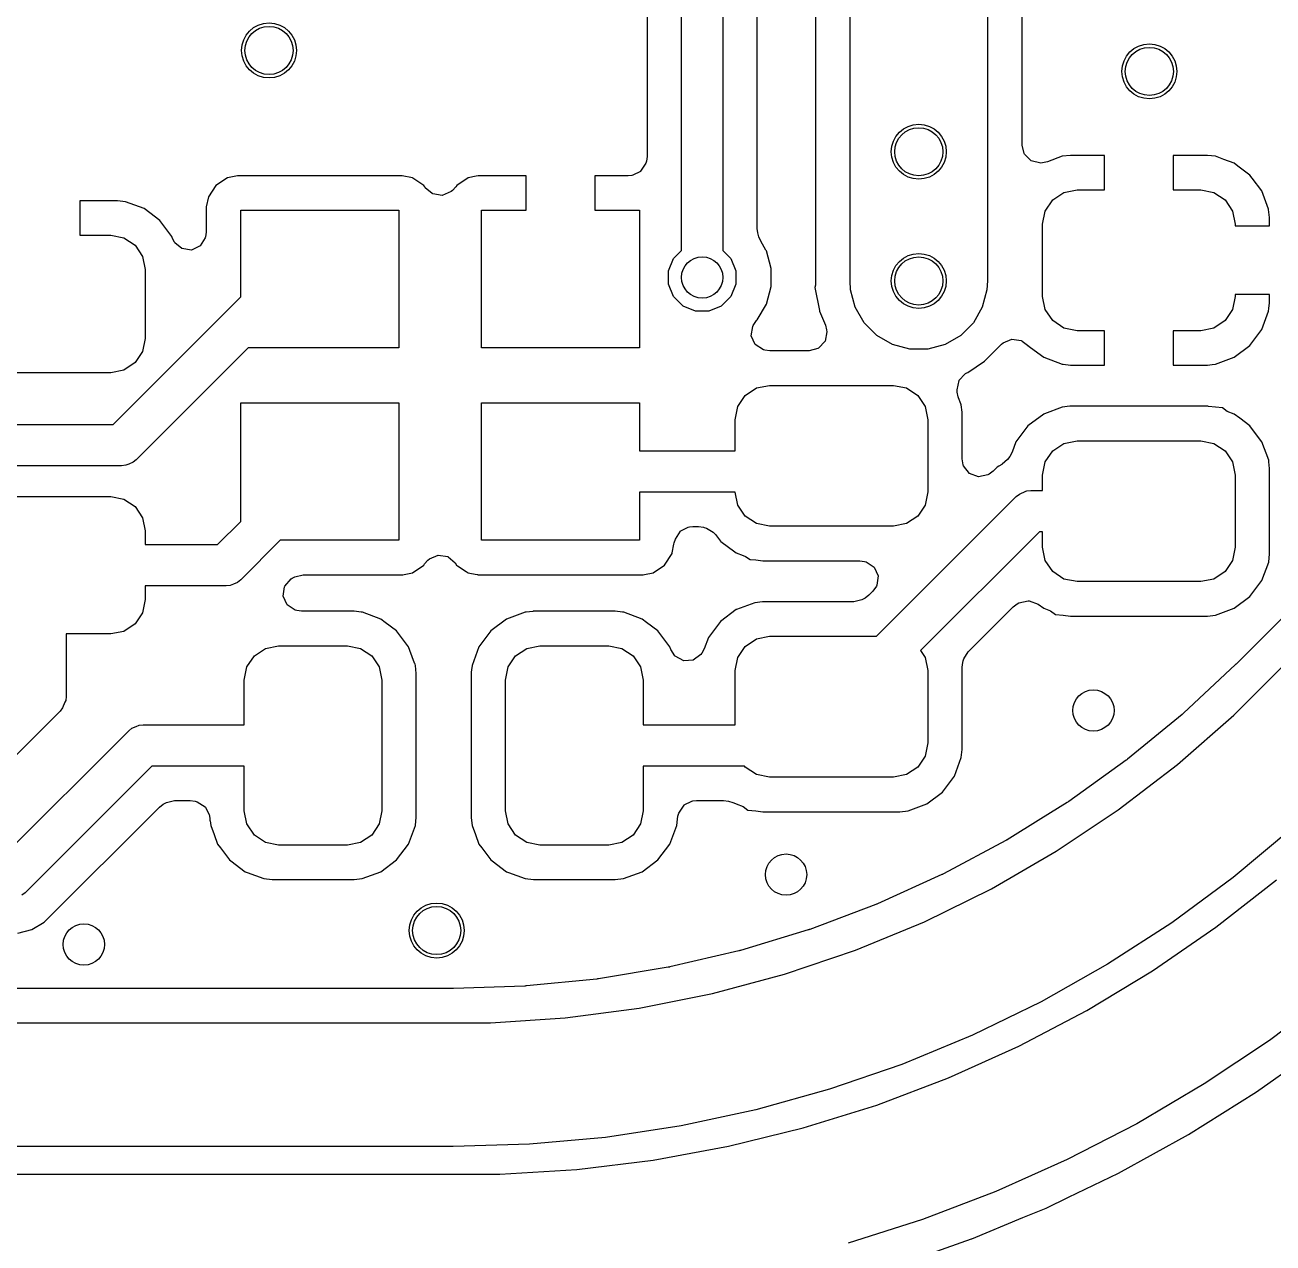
# Model space of a CAD drawing. Header units: inches. Extents: x 0.01 to 5.35, y 0.01 to 3.37.
# Drawn here: x 4.0737 to 4.4309, y 1.9754 to 2.3242 of the extents above; entities that cross this region are included whole.
import ezdxf

# ---------------------------------------------------------------- set-up
doc = ezdxf.new("R2010")
doc.units = ezdxf.units.IN
doc.header["$MEASUREMENT"] = 0
doc.layers.add('BLACK', color=250, linetype='CONTINUOUS')

msp = doc.modelspace()

# ---------------------------------------------------------------- linework, layer by layer
at = {"layer": 'BLACK', "linetype": 'CONTINUOUS'}
for p, q in [((4.34923, 2.45034), (4.34923, 2.25086)), ((4.30986, 2.25086), (4.30986, 2.44218)), ((4.3, 2.43566), (4.3, 2.24969)), ((4.26164, 2.2596), (4.26164, 2.36662)), ((4.27345, 2.36829), (4.27345, 2.2596)), ((4.28331, 2.26591), (4.28331, 2.36272)), ((4.25178, 2.35943), (4.25178, 2.28653)), ((4.35909, 2.2897), (4.35909, 2.34645)), ((4.25178, 2.28653), (4.25158, 2.28515)), ((4.35969, 2.28736), (4.35909, 2.2897)), ((4.3598, 2.28716), (4.35969, 2.28736)), ((4.36175, 2.28521), (4.3598, 2.28716)), ((4.3598, 2.28716), (4.3598, 2.28716)), ((4.3706, 2.28655), (4.36634, 2.28496)), ((4.37294, 2.2868), (4.3706, 2.28655)), ((4.3706, 2.28655), (4.3706, 2.28655)), ((4.3706, 2.28655), (4.3706, 2.28655)), ((4.3827, 2.2868), (4.37294, 2.2868)), ((4.3827, 2.27696), (4.3827, 2.2868)), ((4.41214, 2.2868), (4.40239, 2.2868)), ((4.40239, 2.2868), (4.40239, 2.27696)), ((4.41449, 2.28655), (4.41214, 2.2868)), ((4.41214, 2.2868), (4.41214, 2.2868)), ((4.41683, 2.28568), (4.41449, 2.28655)), ((4.41449, 2.28655), (4.41449, 2.28655)), ((4.2514, 2.28456), (4.24992, 2.28225)), ((4.25158, 2.28515), (4.2514, 2.28456)), ((4.36443, 2.28463), (4.36175, 2.28521)), ((4.36498, 2.28467), (4.36443, 2.28463)), ((4.36634, 2.28496), (4.36498, 2.28467)), ((4.41979, 2.28457), (4.41683, 2.28568)), ((4.42089, 2.28375), (4.41979, 2.28457)), ((4.41979, 2.28457), (4.41979, 2.28457)), ((4.42432, 2.28118), (4.42089, 2.28375)), ((4.13161, 2.28039), (4.12835, 2.27821)), ((4.13448, 2.28096), (4.13161, 2.28039)), ((4.13161, 2.28039), (4.13161, 2.28039)), ((4.13161, 2.28039), (4.13161, 2.28039)), ((4.13449, 2.28096), (4.13448, 2.28096)), ((4.1817, 2.28096), (4.13449, 2.28096)), ((4.13449, 2.28096), (4.13449, 2.28096)), ((4.18458, 2.28039), (4.1817, 2.28096)), ((4.1817, 2.28096), (4.1817, 2.28096)), ((4.1817, 2.28096), (4.1817, 2.28096)), ((4.18474, 2.28029), (4.18458, 2.28039)), ((4.18458, 2.28039), (4.18458, 2.28039)), ((4.18458, 2.28039), (4.18458, 2.28039)), ((4.18458, 2.28039), (4.18458, 2.28039)), ((4.18458, 2.28039), (4.18458, 2.28039)), ((4.18784, 2.27821), (4.18474, 2.28029)), ((4.20051, 2.28037), (4.19726, 2.2782)), ((4.20281, 2.28083), (4.20051, 2.28037)), ((4.20051, 2.28037), (4.20051, 2.28037)), ((4.20338, 2.28094), (4.20281, 2.28083)), ((4.21715, 2.28094), (4.20338, 2.28094)), ((4.21715, 2.2711), (4.21715, 2.28094)), ((4.24637, 2.28094), (4.23683, 2.28094)), ((4.23683, 2.28094), (4.23683, 2.2711)), ((4.24741, 2.28106), (4.24637, 2.28094)), ((4.2477, 2.28112), (4.24741, 2.28106)), ((4.24986, 2.2822), (4.2477, 2.28112)), ((4.24992, 2.28225), (4.24986, 2.2822)), ((4.42497, 2.28032), (4.42432, 2.28118)), ((4.42432, 2.28118), (4.42432, 2.28118)), ((4.42771, 2.27665), (4.42497, 2.28032)), ((4.12835, 2.27821), (4.12617, 2.27495)), ((4.18811, 2.27782), (4.18784, 2.27821)), ((4.18828, 2.27756), (4.18811, 2.27782)), ((4.19023, 2.27587), (4.18828, 2.27756)), ((4.19042, 2.27578), (4.19023, 2.27587)), ((4.19566, 2.27643), (4.19313, 2.27534)), ((4.19608, 2.27678), (4.19566, 2.27643)), ((4.197, 2.27782), (4.19608, 2.27678)), ((4.19726, 2.2782), (4.197, 2.27782)), ((4.36787, 2.27408), (4.37106, 2.27621)), ((4.37106, 2.27621), (4.37483, 2.27696)), ((4.37483, 2.27696), (4.3827, 2.27696)), ((4.40239, 2.27696), (4.41026, 2.27696)), ((4.41026, 2.27696), (4.41403, 2.27621)), ((4.41403, 2.27621), (4.41722, 2.27408)), ((4.42966, 2.27144), (4.42771, 2.27665)), ((4.42771, 2.27665), (4.42771, 2.27665)), ((4.10013, 2.27379), (4.08939, 2.27379)), ((4.08939, 2.27379), (4.08939, 2.26394)), ((4.10247, 2.27354), (4.10013, 2.27379)), ((4.10013, 2.27379), (4.10013, 2.27379)), ((4.10778, 2.27156), (4.10247, 2.27354)), ((4.10247, 2.27354), (4.10247, 2.27354)), ((4.12617, 2.27495), (4.12559, 2.27207)), ((4.12617, 2.27495), (4.12617, 2.27495)), ((4.12617, 2.27495), (4.12617, 2.27495)), ((4.19313, 2.27534), (4.19042, 2.27578)), ((4.19042, 2.27578), (4.19042, 2.27578)), ((4.36573, 2.27088), (4.36787, 2.27408)), ((4.41722, 2.27408), (4.41935, 2.27088)), ((4.10941, 2.27033), (4.10778, 2.27156)), ((4.10778, 2.27156), (4.10778, 2.27156)), ((4.10778, 2.27156), (4.10778, 2.27156)), ((4.11231, 2.26817), (4.10941, 2.27033)), ((4.12559, 2.27207), (4.12559, 2.26486)), ((4.13546, 2.2463), (4.13546, 2.2711)), ((4.13546, 2.2711), (4.18073, 2.2711)), ((4.18073, 2.2711), (4.18073, 2.23173)), ((4.20435, 2.23173), (4.20435, 2.2711)), ((4.20435, 2.2711), (4.21715, 2.2711)), ((4.23683, 2.2711), (4.24963, 2.2711)), ((4.24963, 2.2711), (4.24963, 2.23173)), ((4.36498, 2.26712), (4.36573, 2.27088)), ((4.41935, 2.27088), (4.4201, 2.26712)), ((4.42969, 2.27135), (4.42966, 2.27144)), ((4.42994, 2.269), (4.42969, 2.27135)), ((4.42969, 2.27135), (4.42969, 2.27135)), ((4.42994, 2.26663), (4.42994, 2.269)), ((4.42994, 2.269), (4.42994, 2.269)), ((4.42994, 2.269), (4.42994, 2.269)), ((4.11231, 2.26816), (4.11231, 2.26817)), ((4.11287, 2.26741), (4.11231, 2.26816)), ((4.1157, 2.26363), (4.11287, 2.26741)), ((4.28348, 2.26464), (4.28331, 2.26591)), ((4.36498, 2.24645), (4.36498, 2.26712)), ((4.4201, 2.26712), (4.4201, 2.26663)), ((4.4201, 2.26663), (4.42994, 2.26663)), ((4.08939, 2.26394), (4.09824, 2.26394)), ((4.09824, 2.26394), (4.10201, 2.2632)), ((4.10201, 2.2632), (4.1052, 2.26106)), ((4.11592, 2.26303), (4.1157, 2.26363)), ((4.1157, 2.26363), (4.1157, 2.26363)), ((4.1157, 2.26363), (4.1157, 2.26363)), ((4.1157, 2.26363), (4.1157, 2.26363)), ((4.11649, 2.26195), (4.11592, 2.26303)), ((4.11661, 2.26177), (4.11649, 2.26195)), ((4.11859, 2.26012), (4.11661, 2.26177)), ((4.12531, 2.26318), (4.12382, 2.26087)), ((4.1254, 2.26349), (4.12531, 2.26318)), ((4.12559, 2.26486), (4.1254, 2.26349)), ((4.2838, 2.26345), (4.28348, 2.26464)), ((4.28429, 2.26227), (4.2838, 2.26345)), ((4.28576, 2.25971), (4.28429, 2.26227)), ((4.1052, 2.26106), (4.10734, 2.25787)), ((4.12132, 2.25972), (4.11859, 2.26012)), ((4.12382, 2.26087), (4.12132, 2.25972)), ((4.25936, 2.25733), (4.26164, 2.2596)), ((4.27345, 2.2596), (4.27573, 2.25733)), ((4.28591, 2.25946), (4.28576, 2.25971)), ((4.28725, 2.25445), (4.28591, 2.25946)), ((4.10734, 2.25787), (4.10809, 2.2541)), ((4.25789, 2.25378), (4.25936, 2.25733)), ((4.27573, 2.25733), (4.2772, 2.25378)), ((4.28725, 2.24926), (4.28725, 2.25445)), ((4.10809, 2.2541), (4.10809, 2.23442)), ((4.25789, 2.24994), (4.25789, 2.25378)), ((4.2772, 2.25378), (4.2772, 2.24994)), ((4.31003, 2.24829), (4.30986, 2.25086)), ((4.34923, 2.25086), (4.34906, 2.24829)), ((4.53108, 2.25189), (4.42264, 2.14344)), ((4.42724, 2.1341), (4.54641, 2.25327)), ((4.25936, 2.24639), (4.25789, 2.24994)), ((4.2772, 2.24994), (4.27573, 2.24639)), ((4.28591, 2.24425), (4.28725, 2.24926)), ((4.3, 2.24969), (4.29979, 2.24899)), ((4.29979, 2.24899), (4.3011, 2.24242)), ((4.31136, 2.24333), (4.31003, 2.24829)), ((4.34906, 2.24829), (4.34773, 2.24333)), ((4.09892, 2.20976), (4.13546, 2.2463)), ((4.26208, 2.24367), (4.25936, 2.24639)), ((4.26562, 2.2422), (4.26208, 2.24367)), ((4.27301, 2.24367), (4.26946, 2.2422)), ((4.27573, 2.24639), (4.27301, 2.24367)), ((4.28331, 2.23976), (4.28591, 2.24425)), ((4.36573, 2.24268), (4.36498, 2.24645)), ((4.4201, 2.24645), (4.41935, 2.24268)), ((4.42994, 2.24694), (4.4201, 2.24694)), ((4.4201, 2.24694), (4.4201, 2.24645)), ((4.42978, 2.24299), (4.42994, 2.24456)), ((4.42994, 2.24457), (4.42994, 2.24694)), ((4.42994, 2.24456), (4.42994, 2.24457)), ((4.26946, 2.2422), (4.26562, 2.2422)), ((4.3011, 2.24242), (4.30113, 2.24224)), ((4.30113, 2.24224), (4.30113, 2.24224)), ((4.30113, 2.24224), (4.3028, 2.23822)), ((4.31393, 2.23887), (4.31136, 2.24333)), ((4.34773, 2.24333), (4.34516, 2.23887)), ((4.36787, 2.23949), (4.36573, 2.24268)), ((4.41935, 2.24268), (4.41722, 2.23949)), ((4.42771, 2.23692), (4.42969, 2.24222)), ((4.42969, 2.24222), (4.42978, 2.24299)), ((4.42969, 2.24222), (4.42969, 2.24222)), ((4.2816, 2.23514), (4.28199, 2.23786)), ((4.28199, 2.23786), (4.28212, 2.23813)), ((4.28212, 2.23813), (4.28311, 2.23956)), ((4.28311, 2.23956), (4.28331, 2.23976)), ((4.3028, 2.23822), (4.30314, 2.23688)), ((4.30314, 2.23688), (4.3032, 2.23633)), ((4.31756, 2.23524), (4.31393, 2.23887)), ((4.34516, 2.23887), (4.34153, 2.23524)), ((4.37106, 2.23736), (4.36787, 2.23949)), ((4.37483, 2.23661), (4.37106, 2.23736)), ((4.3827, 2.23661), (4.37483, 2.23661)), ((4.3827, 2.22676), (4.3827, 2.23661)), ((4.41026, 2.23661), (4.40239, 2.23661)), ((4.40239, 2.23661), (4.40239, 2.22676)), ((4.41403, 2.23736), (4.41026, 2.23661)), ((4.41722, 2.23949), (4.41403, 2.23736)), ((4.42432, 2.23239), (4.42771, 2.23692)), ((4.42771, 2.23692), (4.42771, 2.23692)), ((4.10809, 2.23442), (4.10734, 2.23065)), ((4.28275, 2.23263), (4.2816, 2.23514)), ((4.30271, 2.23362), (4.30084, 2.23161)), ((4.3032, 2.23633), (4.30271, 2.23362)), ((4.32201, 2.23267), (4.31756, 2.23524)), ((4.34153, 2.23524), (4.33708, 2.23267)), ((4.35318, 2.23273), (4.35365, 2.23312)), ((4.35365, 2.23312), (4.35617, 2.23421)), ((4.35617, 2.23421), (4.35888, 2.23377)), ((4.35888, 2.23377), (4.35908, 2.23368)), ((4.35908, 2.23368), (4.35912, 2.23366)), ((4.35912, 2.23366), (4.36064, 2.23251)), ((4.10734, 2.23065), (4.1052, 2.22746)), ((4.13759, 2.23173), (4.10554, 2.19968)), ((4.18073, 2.23173), (4.13759, 2.23173)), ((4.24963, 2.23173), (4.20435, 2.23173)), ((4.28506, 2.23115), (4.28275, 2.23263)), ((4.28549, 2.23102), (4.28506, 2.23115)), ((4.28686, 2.23082), (4.28549, 2.23102)), ((4.29817, 2.23082), (4.28686, 2.23082)), ((4.30066, 2.23151), (4.29817, 2.23082)), ((4.30084, 2.23161), (4.30066, 2.23151)), ((4.30084, 2.23161), (4.30084, 2.23161)), ((4.32697, 2.23134), (4.32201, 2.23267)), ((4.33211, 2.23134), (4.32697, 2.23134)), ((4.33708, 2.23267), (4.33211, 2.23134)), ((4.34838, 2.22791), (4.35249, 2.23202)), ((4.35249, 2.23202), (4.35254, 2.23208)), ((4.35249, 2.23202), (4.35249, 2.23202)), ((4.35254, 2.23208), (4.35318, 2.23273)), ((4.36064, 2.23251), (4.36064, 2.23251)), ((4.36064, 2.23251), (4.36067, 2.23248)), ((4.36067, 2.23248), (4.36071, 2.23245)), ((4.36071, 2.23245), (4.36076, 2.23239)), ((4.36076, 2.23239), (4.36076, 2.23239)), ((4.36076, 2.23239), (4.36156, 2.23179)), ((4.36156, 2.23179), (4.3653, 2.22899)), ((4.41979, 2.22899), (4.42432, 2.23239)), ((4.42432, 2.23239), (4.42432, 2.23239)), ((4.1052, 2.22746), (4.10201, 2.22532)), ((4.34354, 2.22467), (4.34838, 2.22791)), ((4.3653, 2.22899), (4.3653, 2.22899)), ((4.3653, 2.22899), (4.3706, 2.22702)), ((4.3706, 2.22702), (4.3706, 2.22702)), ((4.3706, 2.22702), (4.37087, 2.22699)), ((4.37087, 2.22699), (4.37294, 2.22676)), ((4.37294, 2.22676), (4.37294, 2.22676)), ((4.37294, 2.22676), (4.37294, 2.22676)), ((4.37294, 2.22676), (4.3827, 2.22676)), ((4.40239, 2.22676), (4.41214, 2.22676)), ((4.41214, 2.22676), (4.41356, 2.22692)), ((4.41214, 2.22676), (4.41214, 2.22676)), ((4.41214, 2.22676), (4.41214, 2.22676)), ((4.41356, 2.22692), (4.41449, 2.22702)), ((4.41449, 2.22702), (4.41979, 2.22899)), ((4.41449, 2.22702), (4.41449, 2.22702)), ((4.41979, 2.22899), (4.41979, 2.22899)), ((4.09824, 2.22457), (4.06084, 2.22457)), ((4.10201, 2.22532), (4.09824, 2.22457)), ((4.3405, 2.21967), (4.34108, 2.22236)), ((4.34108, 2.22236), (4.34114, 2.22246)), ((4.34114, 2.22246), (4.34271, 2.22418)), ((4.34271, 2.22418), (4.3429, 2.22431)), ((4.3429, 2.22431), (4.34334, 2.22454)), ((4.34333, 2.22456), (4.34354, 2.22467)), ((4.34334, 2.22454), (4.34333, 2.22456)), ((4.34354, 2.22467), (4.34354, 2.22467)), ((4.27987, 2.21808), (4.28306, 2.22021)), ((4.28306, 2.22021), (4.28683, 2.22096)), ((4.28683, 2.22096), (4.32226, 2.22096)), ((4.32226, 2.22096), (4.32603, 2.22021)), ((4.32603, 2.22021), (4.32922, 2.21808)), ((4.34053, 2.21919), (4.3405, 2.21967)), ((4.34054, 2.21906), (4.34053, 2.21919)), ((4.34084, 2.2177), (4.34054, 2.21906)), ((4.13546, 2.18201), (4.13546, 2.21598)), ((4.13546, 2.21598), (4.18073, 2.21598)), ((4.18073, 2.21598), (4.18073, 2.17661)), ((4.20435, 2.17661), (4.20435, 2.21598)), ((4.20435, 2.21598), (4.24963, 2.21598)), ((4.24963, 2.21598), (4.24963, 2.2022)), ((4.27773, 2.21488), (4.27987, 2.21808)), ((4.32922, 2.21808), (4.33135, 2.21488)), ((4.34123, 2.21664), (4.34084, 2.2177)), ((4.34132, 2.21641), (4.34123, 2.21664)), ((4.34171, 2.21535), (4.34132, 2.21641)), ((4.34194, 2.21324), (4.34171, 2.21535)), ((4.27698, 2.21112), (4.27773, 2.21488)), ((4.33135, 2.21488), (4.3321, 2.21112)), ((4.34196, 2.213), (4.34194, 2.21324)), ((4.34196, 2.19993), (4.34196, 2.213)), ((4.34196, 2.213), (4.34196, 2.213)), ((4.36529, 2.21274), (4.36075, 2.20934)), ((4.36551, 2.21283), (4.36529, 2.21274)), ((4.36529, 2.21274), (4.36529, 2.21274)), ((4.3706, 2.21472), (4.36551, 2.21283)), ((4.3728, 2.21496), (4.3706, 2.21472)), ((4.37287, 2.21497), (4.3728, 2.21496)), ((4.37294, 2.21497), (4.37287, 2.21497)), ((4.41214, 2.21497), (4.37294, 2.21497)), ((4.37294, 2.21497), (4.37294, 2.21497)), ((4.41226, 2.21497), (4.41214, 2.21497)), ((4.41214, 2.21497), (4.41214, 2.21497)), ((4.41214, 2.21497), (4.41214, 2.21497)), ((4.41245, 2.21494), (4.41226, 2.21497)), ((4.41646, 2.21451), (4.41245, 2.21494)), ((4.41785, 2.21347), (4.41646, 2.21451)), ((4.4198, 2.21274), (4.41785, 2.21347)), ((4.4214, 2.21154), (4.4198, 2.21274)), ((4.4198, 2.21274), (4.4198, 2.21274)), ((4.4198, 2.21274), (4.4198, 2.21274)), ((4.4198, 2.21274), (4.4198, 2.21274)), ((4.42434, 2.20934), (4.4214, 2.21154)), ((4.05061, 2.20976), (4.09892, 2.20976)), ((4.27698, 2.2022), (4.27698, 2.21112)), ((4.3321, 2.21112), (4.3321, 2.19045)), ((4.36075, 2.20934), (4.35735, 2.20481)), ((4.36075, 2.20934), (4.36075, 2.20934)), ((4.36075, 2.20934), (4.36075, 2.20934)), ((4.42511, 2.20831), (4.42434, 2.20934)), ((4.42434, 2.20934), (4.42434, 2.20934)), ((4.42773, 2.20481), (4.42511, 2.20831)), ((4.35735, 2.20481), (4.35625, 2.20185)), ((4.35735, 2.20481), (4.35735, 2.20481)), ((4.35735, 2.20481), (4.35735, 2.20481)), ((4.36787, 2.20223), (4.37106, 2.20436)), ((4.37106, 2.20436), (4.37483, 2.20511)), ((4.37483, 2.20511), (4.41026, 2.20511)), ((4.41026, 2.20511), (4.41403, 2.20436)), ((4.41403, 2.20436), (4.41722, 2.20223)), ((4.4297, 2.19952), (4.42773, 2.20481)), ((4.42773, 2.20481), (4.42773, 2.20481)), ((4.24963, 2.2022), (4.27698, 2.2022)), ((4.35625, 2.20185), (4.35558, 2.20063)), ((4.36573, 2.19903), (4.36787, 2.20223)), ((4.41722, 2.20223), (4.41935, 2.19903)), ((4.10136, 2.19795), (4.05305, 2.19795)), ((4.10252, 2.19807), (4.10136, 2.19795)), ((4.1034, 2.19843), (4.10252, 2.19807)), ((4.10465, 2.19895), (4.1034, 2.19843)), ((4.10554, 2.19968), (4.10465, 2.19895)), ((4.34227, 2.19822), (4.34196, 2.19993)), ((4.34237, 2.19796), (4.34227, 2.19822)), ((4.34238, 2.19794), (4.34237, 2.19796)), ((4.34403, 2.19574), (4.34238, 2.19794)), ((4.34238, 2.19794), (4.34238, 2.19794)), ((4.35194, 2.19755), (4.35079, 2.19641)), ((4.35246, 2.19785), (4.35194, 2.19755)), ((4.35194, 2.19755), (4.35194, 2.19755)), ((4.35194, 2.19755), (4.35194, 2.19755)), ((4.35328, 2.19833), (4.35246, 2.19785)), ((4.35246, 2.19785), (4.35246, 2.19785)), ((4.35329, 2.19833), (4.35328, 2.19833)), ((4.35344, 2.19842), (4.35329, 2.19833)), ((4.3549, 2.19972), (4.35344, 2.19842)), ((4.35558, 2.20063), (4.3549, 2.19972)), ((4.36498, 2.19527), (4.36573, 2.19903)), ((4.41935, 2.19903), (4.4201, 2.19527)), ((4.42971, 2.1995), (4.4297, 2.19952)), ((4.42976, 2.19906), (4.42971, 2.1995)), ((4.42996, 2.19715), (4.42976, 2.19906)), ((4.42976, 2.19906), (4.42976, 2.19906)), ((4.42976, 2.19906), (4.42976, 2.19906)), ((4.3466, 2.19478), (4.34403, 2.19574)), ((4.34929, 2.19536), (4.3466, 2.19478)), ((4.34968, 2.19558), (4.34929, 2.19536)), ((4.35079, 2.19641), (4.34968, 2.19558)), ((4.36498, 2.19084), (4.36498, 2.19527)), ((4.4201, 2.19527), (4.4201, 2.1746)), ((4.42996, 2.17271), (4.42996, 2.19715)), ((4.277, 2.19039), (4.24963, 2.19039)), ((4.24963, 2.19039), (4.24963, 2.17661)), ((4.27773, 2.18668), (4.277, 2.19039)), ((4.3321, 2.19045), (4.33135, 2.18668)), ((4.35834, 2.18984), (4.36021, 2.19062)), ((4.36021, 2.19062), (4.36047, 2.19073)), ((4.36047, 2.19073), (4.36162, 2.19084)), ((4.36162, 2.19084), (4.36498, 2.19084)), ((4.06084, 2.18914), (4.09824, 2.18914)), ((4.09824, 2.18914), (4.10201, 2.18839)), ((4.10201, 2.18839), (4.1052, 2.18626)), ((4.27987, 2.18349), (4.27773, 2.18668)), ((4.31744, 2.14911), (4.35744, 2.18911)), ((4.33135, 2.18668), (4.32922, 2.18349)), ((4.35744, 2.18911), (4.35834, 2.18984)), ((4.1052, 2.18626), (4.10734, 2.18307)), ((4.10734, 2.18307), (4.10809, 2.1793)), ((4.28306, 2.18136), (4.27987, 2.18349)), ((4.32922, 2.18349), (4.32603, 2.18136)), ((4.12881, 2.17536), (4.13546, 2.18201)), ((4.2614, 2.17927), (4.26356, 2.18036)), ((4.26356, 2.18036), (4.26386, 2.18042)), ((4.26386, 2.18042), (4.2649, 2.18053)), ((4.2649, 2.18053), (4.26649, 2.18053)), ((4.26649, 2.18053), (4.26787, 2.18033)), ((4.26787, 2.18033), (4.26813, 2.18026)), ((4.26813, 2.18026), (4.26873, 2.18008)), ((4.26873, 2.18008), (4.27068, 2.17897)), ((4.28683, 2.18061), (4.28306, 2.18136)), ((4.32226, 2.18061), (4.28683, 2.18061)), ((4.32603, 2.18136), (4.32226, 2.18061)), ((4.10809, 2.1793), (4.10809, 2.17536)), ((4.14676, 2.17661), (4.13543, 2.16528)), ((4.18073, 2.17661), (4.14676, 2.17661)), ((4.24963, 2.17661), (4.20435, 2.17661)), ((4.25945, 2.17545), (4.25956, 2.17587)), ((4.25956, 2.17588), (4.25986, 2.17691)), ((4.25956, 2.17587), (4.25956, 2.17588)), ((4.25956, 2.17588), (4.25956, 2.17588)), ((4.25986, 2.17691), (4.26135, 2.17923)), ((4.26135, 2.17923), (4.2614, 2.17927)), ((4.27068, 2.17897), (4.27078, 2.17887)), ((4.27078, 2.17887), (4.27136, 2.17823)), ((4.27136, 2.17823), (4.27275, 2.17637)), ((4.27275, 2.17637), (4.27277, 2.17635)), ((4.27277, 2.17635), (4.27286, 2.17629)), ((4.27286, 2.17629), (4.27686, 2.1733)), ((4.36406, 2.17903), (4.33004, 2.145)), ((4.36498, 2.17903), (4.36406, 2.17903)), ((4.36498, 2.1746), (4.36498, 2.17903)), ((4.10809, 2.17536), (4.12881, 2.17536)), ((4.18944, 2.17126), (4.19196, 2.17236)), ((4.19196, 2.17236), (4.19468, 2.17192)), ((4.25674, 2.1695), (4.25892, 2.17277)), ((4.25892, 2.17277), (4.25896, 2.17298)), ((4.25896, 2.17298), (4.25945, 2.17545)), ((4.27686, 2.1733), (4.27729, 2.17298)), ((4.27729, 2.17298), (4.27729, 2.17298)), ((4.27729, 2.17298), (4.27923, 2.17225)), ((4.27923, 2.17225), (4.27995, 2.17191)), ((4.36573, 2.17083), (4.36498, 2.1746)), ((4.4201, 2.1746), (4.41935, 2.17083)), ((4.42971, 2.17037), (4.42996, 2.17271)), ((4.18458, 2.16732), (4.18784, 2.1695)), ((4.18784, 2.1695), (4.18809, 2.16988)), ((4.18809, 2.16988), (4.18902, 2.17091)), ((4.18902, 2.17091), (4.18944, 2.17126)), ((4.19468, 2.17192), (4.19487, 2.17183)), ((4.19487, 2.17183), (4.19682, 2.17014)), ((4.19682, 2.17014), (4.19724, 2.1695)), ((4.19724, 2.1695), (4.19724, 2.1695)), ((4.19724, 2.1695), (4.19724, 2.1695)), ((4.19724, 2.1695), (4.19752, 2.16932)), ((4.19752, 2.16932), (4.19994, 2.1677)), ((4.25348, 2.16732), (4.25674, 2.1695)), ((4.27995, 2.17191), (4.28131, 2.17113)), ((4.28131, 2.17113), (4.28287, 2.17097)), ((4.28287, 2.17097), (4.28287, 2.17097)), ((4.28287, 2.17097), (4.28287, 2.17097)), ((4.28287, 2.17097), (4.28494, 2.17074)), ((4.28494, 2.17074), (4.31264, 2.17074)), ((4.31264, 2.17074), (4.31402, 2.17055)), ((4.31402, 2.17055), (4.31444, 2.17042)), ((4.31444, 2.17042), (4.31676, 2.16893)), ((4.31676, 2.16893), (4.3179, 2.16643)), ((4.36787, 2.16764), (4.36573, 2.17083)), ((4.41935, 2.17083), (4.41722, 2.16764)), ((4.42773, 2.16506), (4.42971, 2.17037)), ((4.13543, 2.16528), (4.13453, 2.16455)), ((4.14806, 2.16347), (4.14986, 2.16555)), ((4.14986, 2.16555), (4.15016, 2.16573)), ((4.15016, 2.16573), (4.15094, 2.16615)), ((4.15094, 2.16615), (4.15328, 2.16675)), ((4.15328, 2.16675), (4.18187, 2.16675)), ((4.18187, 2.16675), (4.18218, 2.16685)), ((4.18218, 2.16685), (4.18458, 2.16732)), ((4.19994, 2.1677), (4.19994, 2.1677)), ((4.19994, 2.1677), (4.20051, 2.16732)), ((4.20051, 2.16732), (4.20051, 2.16732)), ((4.20051, 2.16732), (4.20051, 2.16732)), ((4.20051, 2.16732), (4.20051, 2.16732)), ((4.20051, 2.16732), (4.20051, 2.16732)), ((4.20051, 2.16732), (4.20148, 2.16713)), ((4.20148, 2.16713), (4.20308, 2.16681)), ((4.20308, 2.16681), (4.20319, 2.16678)), ((4.20319, 2.16678), (4.20338, 2.16675)), ((4.20338, 2.16675), (4.2506, 2.16675)), ((4.2506, 2.16675), (4.25069, 2.16675)), ((4.25069, 2.16675), (4.25107, 2.16685)), ((4.25107, 2.16685), (4.25348, 2.16732)), ((4.3179, 2.16643), (4.31751, 2.16371)), ((4.37106, 2.16551), (4.36787, 2.16764)), ((4.37483, 2.16476), (4.37106, 2.16551)), ((4.41403, 2.16551), (4.41026, 2.16476)), ((4.41722, 2.16764), (4.41403, 2.16551)), ((4.42434, 2.16052), (4.42773, 2.16506)), ((4.13125, 2.16355), (4.10809, 2.16355)), ((4.10809, 2.16355), (4.10809, 2.15961)), ((4.1324, 2.16366), (4.13125, 2.16355)), ((4.13342, 2.16408), (4.1324, 2.16366)), ((4.13453, 2.16455), (4.13342, 2.16408)), ((4.14759, 2.16058), (4.14798, 2.1633)), ((4.14798, 2.1633), (4.14806, 2.16347)), ((4.3164, 2.16201), (4.31528, 2.1609)), ((4.31739, 2.16343), (4.3164, 2.16201)), ((4.31751, 2.16371), (4.31739, 2.16343)), ((4.41026, 2.16476), (4.37483, 2.16476)), ((4.10809, 2.15961), (4.10734, 2.15585)), ((4.14873, 2.15807), (4.14759, 2.16058)), ((4.15104, 2.15659), (4.14873, 2.15807)), ((4.2826, 2.15872), (4.27738, 2.15678)), ((4.2848, 2.15896), (4.2826, 2.15872)), ((4.28487, 2.15897), (4.2848, 2.15896)), ((4.28494, 2.15897), (4.28487, 2.15897)), ((4.31092, 2.15897), (4.28494, 2.15897)), ((4.31326, 2.15957), (4.31092, 2.15897)), ((4.31417, 2.16007), (4.31326, 2.15957)), ((4.31528, 2.1609), (4.31417, 2.16007)), ((4.35655, 2.15757), (4.35766, 2.1584)), ((4.35766, 2.1584), (4.3582, 2.15869)), ((4.3582, 2.15869), (4.36089, 2.15928)), ((4.36089, 2.15928), (4.36101, 2.15927)), ((4.36101, 2.15927), (4.36114, 2.15926)), ((4.36114, 2.15926), (4.36372, 2.1583)), ((4.36372, 2.1583), (4.36529, 2.15713)), ((4.4198, 2.15713), (4.42434, 2.16052)), ((4.10734, 2.15585), (4.1052, 2.15265)), ((4.15147, 2.15646), (4.15104, 2.15659)), ((4.15285, 2.15626), (4.15147, 2.15646)), ((4.16787, 2.15626), (4.15285, 2.15626)), ((4.16996, 2.15604), (4.16787, 2.15626)), ((4.16787, 2.15626), (4.16787, 2.15626)), ((4.16787, 2.15626), (4.16787, 2.15626)), ((4.16787, 2.15626), (4.16787, 2.15626)), ((4.17018, 2.15603), (4.16996, 2.15604)), ((4.1703, 2.15598), (4.17018, 2.15603)), ((4.17552, 2.15403), (4.1703, 2.15598)), ((4.21687, 2.15601), (4.21156, 2.15403)), ((4.21713, 2.15604), (4.21687, 2.15601)), ((4.21908, 2.15625), (4.21713, 2.15604)), ((4.21914, 2.15626), (4.21908, 2.15625)), ((4.21922, 2.15626), (4.21914, 2.15626)), ((4.24267, 2.15626), (4.21922, 2.15626)), ((4.24476, 2.15604), (4.24267, 2.15626)), ((4.24267, 2.15626), (4.24267, 2.15626)), ((4.24267, 2.15626), (4.24267, 2.15626)), ((4.24267, 2.15626), (4.24267, 2.15626)), ((4.24498, 2.15603), (4.24476, 2.15604)), ((4.2451, 2.15598), (4.24498, 2.15603)), ((4.25033, 2.15403), (4.2451, 2.15598)), ((4.27729, 2.15674), (4.27275, 2.15334)), ((4.27738, 2.15678), (4.27729, 2.15674)), ((4.27729, 2.15674), (4.27729, 2.15674)), ((4.34369, 2.1447), (4.35655, 2.15757)), ((4.36529, 2.15713), (4.36529, 2.15713)), ((4.36529, 2.15713), (4.36529, 2.15713)), ((4.36529, 2.15713), (4.36529, 2.15713)), ((4.36529, 2.15713), (4.36529, 2.15713)), ((4.36529, 2.15713), (4.36723, 2.1564)), ((4.36723, 2.1564), (4.36863, 2.15536)), ((4.36863, 2.15536), (4.37087, 2.15512)), ((4.37087, 2.15512), (4.37087, 2.15512)), ((4.37087, 2.15512), (4.37087, 2.15512)), ((4.37087, 2.15512), (4.37294, 2.15489)), ((4.37294, 2.15489), (4.41214, 2.15489)), ((4.41214, 2.15489), (4.41449, 2.15515)), ((4.41449, 2.15515), (4.4198, 2.15713)), ((4.1052, 2.15265), (4.10201, 2.15052)), ((4.17681, 2.15307), (4.17552, 2.15403)), ((4.17552, 2.15403), (4.17552, 2.15403)), ((4.17552, 2.15403), (4.17552, 2.15403)), ((4.17552, 2.15403), (4.17552, 2.15403)), ((4.18006, 2.15064), (4.17681, 2.15307)), ((4.21156, 2.15403), (4.20703, 2.15064)), ((4.21156, 2.15403), (4.21156, 2.15403)), ((4.21156, 2.15403), (4.21156, 2.15403)), ((4.25162, 2.15307), (4.25033, 2.15403)), ((4.25033, 2.15403), (4.25033, 2.15403)), ((4.25033, 2.15403), (4.25033, 2.15403)), ((4.25033, 2.15403), (4.25033, 2.15403)), ((4.25486, 2.15064), (4.25162, 2.15307)), ((4.27275, 2.15334), (4.26935, 2.14881)), ((4.27275, 2.15334), (4.27275, 2.15334)), ((4.09824, 2.14977), (4.08545, 2.14977)), ((4.08545, 2.14977), (4.08545, 2.13186)), ((4.10201, 2.15052), (4.09824, 2.14977)), ((4.18058, 2.14994), (4.18006, 2.15064)), ((4.18006, 2.15064), (4.18006, 2.15064)), ((4.18346, 2.1461), (4.18058, 2.14994)), ((4.20703, 2.15064), (4.20363, 2.1461)), ((4.20703, 2.15064), (4.20703, 2.15064)), ((4.25538, 2.14994), (4.25486, 2.15064)), ((4.25486, 2.15064), (4.25486, 2.15064)), ((4.25826, 2.1461), (4.25538, 2.14994)), ((4.26935, 2.14881), (4.26812, 2.1455)), ((4.26935, 2.14881), (4.26935, 2.14881)), ((4.27987, 2.14623), (4.28306, 2.14836)), ((4.28306, 2.14836), (4.28683, 2.14911)), ((4.28683, 2.14911), (4.31744, 2.14911)), ((4.13934, 2.14352), (4.14253, 2.14565)), ((4.14253, 2.14565), (4.1463, 2.1464)), ((4.1463, 2.1464), (4.16598, 2.1464)), ((4.16598, 2.1464), (4.16975, 2.14565)), ((4.16975, 2.14565), (4.17294, 2.14352)), ((4.18493, 2.14214), (4.18346, 2.1461)), ((4.18346, 2.1461), (4.18346, 2.1461)), ((4.20363, 2.1461), (4.20165, 2.14079)), ((4.20363, 2.1461), (4.20363, 2.1461)), ((4.21414, 2.14352), (4.21734, 2.14565)), ((4.21734, 2.14565), (4.2211, 2.1464)), ((4.2211, 2.1464), (4.24079, 2.1464)), ((4.24079, 2.1464), (4.24455, 2.14565)), ((4.24455, 2.14565), (4.24775, 2.14352)), ((4.25856, 2.14529), (4.25826, 2.1461)), ((4.25826, 2.1461), (4.25826, 2.1461)), ((4.25968, 2.14354), (4.25856, 2.14529)), ((4.26719, 2.14393), (4.26499, 2.14228)), ((4.26746, 2.14428), (4.26719, 2.14393)), ((4.26812, 2.1455), (4.26746, 2.14428)), ((4.27773, 2.14303), (4.27987, 2.14623)), ((4.33004, 2.145), (4.33135, 2.14303)), ((4.34245, 2.14263), (4.34369, 2.1447)), ((4.13646, 2.13656), (4.13721, 2.14033)), ((4.13721, 2.14033), (4.13934, 2.14352)), ((4.17294, 2.14352), (4.17508, 2.14033)), ((4.17508, 2.14033), (4.17583, 2.13656)), ((4.18529, 2.14118), (4.18493, 2.14214)), ((4.18533, 2.14109), (4.18529, 2.14118)), ((4.18544, 2.14079), (4.18533, 2.14109)), ((4.18569, 2.13844), (4.18544, 2.14079)), ((4.20165, 2.14079), (4.20151, 2.1395)), ((4.20165, 2.14079), (4.20165, 2.14079)), ((4.21126, 2.13656), (4.21201, 2.14033)), ((4.21201, 2.14033), (4.21414, 2.14352)), ((4.24775, 2.14352), (4.24988, 2.14033)), ((4.24988, 2.14033), (4.25063, 2.13656)), ((4.25983, 2.1434), (4.25968, 2.14354)), ((4.26224, 2.14208), (4.25983, 2.1434)), ((4.26499, 2.14228), (4.26224, 2.14208)), ((4.27698, 2.13927), (4.27773, 2.14303)), ((4.33135, 2.14303), (4.3321, 2.13927)), ((4.34196, 2.14026), (4.34216, 2.14163)), ((4.34196, 2.11671), (4.34196, 2.14026)), ((4.34216, 2.14163), (4.34229, 2.14208)), ((4.34229, 2.14208), (4.34245, 2.14263)), ((4.42018, 2.14099), (4.40531, 2.12707)), ((4.42024, 2.14105), (4.42018, 2.14099)), ((4.4203, 2.14111), (4.42024, 2.14105)), ((4.42035, 2.14116), (4.4203, 2.14111)), ((4.42264, 2.14344), (4.42035, 2.14116)), ((4.42264, 2.14344), (4.42264, 2.14344)), ((4.13646, 2.12376), (4.13646, 2.13656)), ((4.17583, 2.13656), (4.17583, 2.09916)), ((4.18569, 2.09727), (4.18569, 2.13844)), ((4.20143, 2.13874), (4.2014, 2.13844)), ((4.2014, 2.13844), (4.2014, 2.13844)), ((4.2014, 2.13844), (4.2014, 2.13844)), ((4.2014, 2.13844), (4.2014, 2.09727)), ((4.20144, 2.13882), (4.20143, 2.13874)), ((4.20151, 2.1395), (4.20144, 2.13882)), ((4.21126, 2.09916), (4.21126, 2.13656)), ((4.25063, 2.13656), (4.25063, 2.12376)), ((4.27698, 2.12376), (4.27698, 2.13927)), ((4.3321, 2.13927), (4.3321, 2.1186)), ((4.41968, 2.12654), (4.42724, 2.1341)), ((4.42724, 2.1341), (4.42724, 2.1341)), ((4.42724, 2.1341), (4.42724, 2.1341)), ((4.08513, 2.13021), (4.08445, 2.12858)), ((4.08534, 2.13071), (4.08513, 2.13021)), ((4.08545, 2.13186), (4.08534, 2.13071)), ((4.08372, 2.12768), (4.06172, 2.10568)), ((4.08445, 2.12858), (4.08372, 2.12768)), ((4.40495, 2.12675), (4.3893, 2.1139)), ((4.4036, 2.11244), (4.41968, 2.12654)), ((4.40507, 2.12685), (4.40495, 2.12675)), ((4.40519, 2.12696), (4.40507, 2.12685)), ((4.40531, 2.12707), (4.40519, 2.12696)), ((4.10337, 2.12203), (4.10426, 2.12277)), ((4.10426, 2.12277), (4.10551, 2.12329)), ((4.10551, 2.12329), (4.10639, 2.12365)), ((4.10639, 2.12365), (4.10754, 2.12376)), ((4.10754, 2.12376), (4.13646, 2.12376)), ((4.25063, 2.12376), (4.27698, 2.12376)), ((4.0671, 2.08576), (4.10337, 2.12203)), ((4.3321, 2.1186), (4.33135, 2.11483)), ((4.34171, 2.11437), (4.34196, 2.11671)), ((4.10999, 2.11195), (4.07372, 2.07568)), ((4.13646, 2.11195), (4.10999, 2.11195)), ((4.13646, 2.09916), (4.13646, 2.11195)), ((4.27966, 2.11195), (4.25063, 2.11195)), ((4.25063, 2.11195), (4.25063, 2.09916)), ((4.27987, 2.11164), (4.27966, 2.11195)), ((4.28306, 2.10951), (4.27987, 2.11164)), ((4.32922, 2.11164), (4.32603, 2.10951)), ((4.33135, 2.11483), (4.32922, 2.11164)), ((4.33973, 2.10906), (4.34171, 2.11437)), ((4.38892, 2.11361), (4.37246, 2.10182)), ((4.38663, 2.09942), (4.4036, 2.11244)), ((4.38905, 2.11371), (4.38892, 2.11361)), ((4.38917, 2.1138), (4.38905, 2.11371)), ((4.3893, 2.1139), (4.38917, 2.1138)), ((4.28683, 2.10876), (4.28306, 2.10951)), ((4.32226, 2.10876), (4.28683, 2.10876)), ((4.32603, 2.10951), (4.32226, 2.10876)), ((4.33634, 2.10452), (4.33973, 2.10906)), ((4.3318, 2.10113), (4.33634, 2.10452)), ((4.11215, 2.10016), (4.11326, 2.101)), ((4.11326, 2.101), (4.11417, 2.10149)), ((4.11417, 2.10149), (4.11651, 2.10209)), ((4.11651, 2.10209), (4.12101, 2.10209)), ((4.12101, 2.10209), (4.12239, 2.10189)), ((4.12239, 2.10189), (4.12298, 2.10172)), ((4.12298, 2.10172), (4.12529, 2.10023)), ((4.26086, 2.09847), (4.26235, 2.10079)), ((4.26235, 2.10079), (4.2624, 2.10083)), ((4.2624, 2.10083), (4.26456, 2.10191)), ((4.26456, 2.10191), (4.26486, 2.10198)), ((4.26486, 2.10198), (4.2659, 2.10209)), ((4.2659, 2.10209), (4.27367, 2.10209)), ((4.27367, 2.10209), (4.27505, 2.10189)), ((4.27505, 2.10189), (4.27635, 2.10151)), ((4.27635, 2.10151), (4.27711, 2.10119)), ((4.27711, 2.10119), (4.27712, 2.1012)), ((4.27712, 2.1012), (4.27729, 2.10113)), ((4.27729, 2.10113), (4.27729, 2.10113)), ((4.27729, 2.10113), (4.27923, 2.1004)), ((4.32649, 2.09915), (4.3318, 2.10113)), ((4.37206, 2.10155), (4.36451, 2.09685)), ((4.37219, 2.10164), (4.37206, 2.10155)), ((4.37233, 2.10173), (4.37219, 2.10164)), ((4.37246, 2.10182), (4.37233, 2.10173)), ((4.07922, 2.06724), (4.11215, 2.10016)), ((4.12529, 2.10023), (4.12534, 2.10018)), ((4.12534, 2.10018), (4.12642, 2.09802)), ((4.12642, 2.09802), (4.12647, 2.09779)), ((4.12647, 2.09779), (4.12658, 2.09675)), ((4.13721, 2.09539), (4.13646, 2.09916)), ((4.17583, 2.09916), (4.17508, 2.09539)), ((4.18544, 2.09493), (4.18569, 2.09727)), ((4.2014, 2.09727), (4.2014, 2.0972)), ((4.2014, 2.0972), (4.20141, 2.09713)), ((4.21201, 2.09539), (4.21126, 2.09916)), ((4.25063, 2.09916), (4.24988, 2.09539)), ((4.26046, 2.09679), (4.2606, 2.09759)), ((4.2606, 2.09759), (4.26086, 2.09847)), ((4.27923, 2.1004), (4.28063, 2.09936)), ((4.28063, 2.09936), (4.28287, 2.09912)), ((4.28287, 2.09912), (4.28287, 2.09912)), ((4.28287, 2.09912), (4.28287, 2.09912)), ((4.28287, 2.09912), (4.28494, 2.09889)), ((4.28494, 2.09889), (4.32414, 2.09889)), ((4.32414, 2.09889), (4.32649, 2.09915)), ((4.36885, 2.08754), (4.38663, 2.09942)), ((4.12658, 2.09675), (4.12658, 2.0964)), ((4.12658, 2.0964), (4.12666, 2.09626)), ((4.12666, 2.09626), (4.12677, 2.09562)), ((4.12677, 2.09562), (4.12685, 2.09493)), ((4.12685, 2.09493), (4.1278, 2.09238)), ((4.13934, 2.0922), (4.13721, 2.09539)), ((4.17508, 2.09539), (4.17294, 2.0922)), ((4.18346, 2.08962), (4.18544, 2.09493)), ((4.20141, 2.09713), (4.20165, 2.09493)), ((4.20165, 2.09493), (4.2026, 2.09238)), ((4.21414, 2.0922), (4.21201, 2.09539)), ((4.24988, 2.09539), (4.24775, 2.0922)), ((4.25826, 2.08962), (4.26024, 2.09493)), ((4.26024, 2.09493), (4.26043, 2.09674)), ((4.26043, 2.09674), (4.26046, 2.09679)), ((4.36451, 2.09685), (4.35486, 2.09086)), ((4.36451, 2.09685), (4.36451, 2.09685)), ((4.43637, 2.09405), (4.41957, 2.08005)), ((4.1278, 2.09238), (4.12883, 2.08962)), ((4.14253, 2.09006), (4.13934, 2.0922)), ((4.1463, 2.08931), (4.14253, 2.09006)), ((4.16975, 2.09006), (4.16598, 2.08931)), ((4.17294, 2.0922), (4.16975, 2.09006)), ((4.2026, 2.09238), (4.20363, 2.08962)), ((4.21734, 2.09006), (4.21414, 2.0922)), ((4.2211, 2.08931), (4.21734, 2.09006)), ((4.24455, 2.09006), (4.24079, 2.08931)), ((4.24775, 2.0922), (4.24455, 2.09006)), ((4.35445, 2.09062), (4.33659, 2.08107)), ((4.35459, 2.09069), (4.35445, 2.09062)), ((4.35473, 2.09077), (4.35459, 2.09069)), ((4.35486, 2.09086), (4.35473, 2.09077)), ((4.12883, 2.08962), (4.12883, 2.08962)), ((4.12883, 2.08962), (4.12965, 2.08851)), ((4.12965, 2.08851), (4.13222, 2.08508)), ((4.16598, 2.08931), (4.1463, 2.08931)), ((4.18006, 2.08508), (4.18346, 2.08962)), ((4.20363, 2.08962), (4.20363, 2.08962)), ((4.20363, 2.08962), (4.20446, 2.08851)), ((4.20446, 2.08851), (4.20703, 2.08508)), ((4.24079, 2.08931), (4.2211, 2.08931)), ((4.25486, 2.08508), (4.25826, 2.08962)), ((4.35033, 2.07684), (4.36885, 2.08754)), ((4.13222, 2.08508), (4.13222, 2.08508)), ((4.13222, 2.08508), (4.13263, 2.08477)), ((4.13263, 2.08477), (4.13676, 2.08169)), ((4.17552, 2.08169), (4.18006, 2.08508)), ((4.20703, 2.08508), (4.20703, 2.08508)), ((4.20703, 2.08508), (4.20744, 2.08477)), ((4.20744, 2.08477), (4.21156, 2.08169)), ((4.25033, 2.08169), (4.25486, 2.08508)), ((4.13676, 2.08169), (4.13676, 2.08169)), ((4.13676, 2.08169), (4.13729, 2.08149)), ((4.13729, 2.08149), (4.13729, 2.08149)), ((4.13729, 2.08149), (4.13729, 2.08149)), ((4.13729, 2.08149), (4.14207, 2.07971)), ((4.14207, 2.07971), (4.14441, 2.07945)), ((4.14441, 2.07945), (4.16787, 2.07945)), ((4.16787, 2.07945), (4.17022, 2.07971)), ((4.17022, 2.07971), (4.17552, 2.08169)), ((4.21156, 2.08169), (4.21156, 2.08169)), ((4.21156, 2.08169), (4.21209, 2.08149)), ((4.21209, 2.08149), (4.21209, 2.08149)), ((4.21209, 2.08149), (4.21209, 2.08149)), ((4.21209, 2.08149), (4.21687, 2.07971)), ((4.21687, 2.07971), (4.21922, 2.07945)), ((4.21922, 2.07945), (4.24267, 2.07945)), ((4.24267, 2.07945), (4.24502, 2.07971)), ((4.24502, 2.07971), (4.25033, 2.08169)), ((4.33616, 2.08086), (4.31771, 2.0725)), ((4.3363, 2.08093), (4.33616, 2.08086)), ((4.33645, 2.081), (4.3363, 2.08093)), ((4.33659, 2.08107), (4.33645, 2.081)), ((4.41957, 2.08005), (4.40195, 2.06709)), ((4.4146, 2.06585), (4.43193, 2.07942)), ((4.33115, 2.06738), (4.35033, 2.07684)), ((4.07372, 2.07568), (4.07282, 2.07495)), ((4.31727, 2.07232), (4.29832, 2.06518)), ((4.31742, 2.07237), (4.31727, 2.07232)), ((4.31756, 2.07244), (4.31742, 2.07237)), ((4.31771, 2.0725), (4.31756, 2.07244)), ((4.07162, 2.06409), (4.07563, 2.06517)), ((4.07563, 2.06517), (4.07922, 2.06724)), ((4.29786, 2.06503), (4.27848, 2.05915)), ((4.29802, 2.06508), (4.29786, 2.06503)), ((4.29817, 2.06513), (4.29802, 2.06508)), ((4.29832, 2.06518), (4.29817, 2.06513)), ((4.31139, 2.0592), (4.33115, 2.06738)), ((4.40195, 2.06709), (4.38358, 2.05521)), ((4.39648, 2.05334), (4.4146, 2.06585)), ((4.27802, 2.05903), (4.2583, 2.05443)), ((4.27817, 2.05907), (4.27802, 2.05903)), ((4.27833, 2.05911), (4.27817, 2.05907)), ((4.27848, 2.05915), (4.27833, 2.05911)), ((4.29114, 2.05232), (4.31139, 2.0592)), ((4.25783, 2.05433), (4.23785, 2.05104)), ((4.25799, 2.05436), (4.25783, 2.05433)), ((4.25814, 2.05439), (4.25799, 2.05436)), ((4.2583, 2.05443), (4.25814, 2.05439)), ((4.38358, 2.05521), (4.36453, 2.04447)), ((4.23737, 2.05097), (4.21722, 2.04899)), ((4.23753, 2.05099), (4.23737, 2.05097)), ((4.23769, 2.05101), (4.23753, 2.05099)), ((4.23785, 2.05104), (4.23769, 2.05101)), ((4.27048, 2.04679), (4.29114, 2.05232)), ((4.37765, 2.04195), (4.39648, 2.05334)), ((4.19278, 2.04829), (3.72484, 2.04829)), ((4.19614, 2.04829), (4.19278, 2.04829)), ((4.19278, 2.04829), (4.19278, 2.04829)), ((4.19622, 2.04829), (4.19614, 2.04829)), ((4.1963, 2.04829), (4.19622, 2.04829)), ((4.19638, 2.04829), (4.1963, 2.04829)), ((4.21674, 2.04896), (4.19638, 2.04829)), ((4.2169, 2.04897), (4.21674, 2.04896)), ((4.21706, 2.04898), (4.2169, 2.04897)), ((4.21722, 2.04899), (4.21706, 2.04898)), ((4.2495, 2.04261), (4.27048, 2.04679)), ((4.36453, 2.04447), (4.34487, 2.03489)), ((4.44782, 2.04688), (4.42991, 2.0334)), ((4.2283, 2.03982), (4.2495, 2.04261)), ((4.35816, 2.03172), (4.37765, 2.04195)), ((3.7278, 2.03843), (4.19626, 2.03843)), ((4.19626, 2.03843), (4.19626, 2.03843)), ((4.19626, 2.03843), (4.19626, 2.03843)), ((4.19626, 2.03843), (4.20695, 2.03843)), ((4.20695, 2.03843), (4.2283, 2.03982)), ((4.34487, 2.03489), (4.32466, 2.02652)), ((4.42991, 2.0334), (4.41127, 2.02094)), ((4.33808, 2.02269), (4.35816, 2.03172)), ((4.42625, 2.01871), (4.44489, 2.03194)), ((4.32466, 2.02652), (4.30398, 2.01939)), ((4.3175, 2.01488), (4.33808, 2.02269)), ((4.30398, 2.01939), (4.28291, 2.01351)), ((4.41127, 2.02094), (4.39196, 2.00955)), ((4.40679, 2.00648), (4.42625, 2.01871)), ((4.28291, 2.01351), (4.26153, 2.00892)), ((4.29649, 2.00834), (4.3175, 2.01488)), ((4.26153, 2.00892), (4.2399, 2.00563)), ((4.27511, 2.00307), (4.29649, 2.00834)), ((4.39196, 2.00955), (4.37204, 1.99926)), ((4.2399, 2.00563), (4.21812, 2.00365)), ((4.38667, 1.99536), (4.40679, 2.00648)), ((4.19626, 2.00299), (3.7278, 2.00299)), ((4.21812, 2.00365), (4.19626, 2.00299)), ((4.19626, 2.00299), (4.19626, 2.00299)), ((4.19626, 2.00299), (4.19626, 2.00299)), ((4.25346, 1.9991), (4.27511, 2.00307)), ((4.23161, 1.99645), (4.25346, 1.9991)), ((4.37204, 1.99926), (4.35158, 1.99011)), ((3.71992, 1.99512), (4.19863, 1.99512)), ((4.19863, 1.99512), (4.20964, 1.99512)), ((4.20964, 1.99512), (4.23161, 1.99645)), ((4.37242, 1.9885), (4.38667, 1.99536)), ((4.35158, 1.99011), (4.33064, 1.98211)), ((4.36597, 1.98539), (4.37242, 1.9885)), ((4.35937, 1.98266), (4.36597, 1.98539)), ((4.33064, 1.98211), (4.30928, 1.97531)), ((4.34475, 1.9766), (4.35937, 1.98266)), ((4.35937, 1.98266), (4.35937, 1.98266)), ((4.33306, 1.97251), (4.3446, 1.97655)), ((4.3446, 1.97655), (4.3447, 1.97658)), ((4.3447, 1.97658), (4.34472, 1.97659)), ((4.34472, 1.97659), (4.34475, 1.9766))]:
    msp.add_line(p, q, dxfattribs=at)
at = {"layer": 'BLACK'}
for centre, radius in [((4.14354, 2.31686), 0.00787), ((4.39554, 2.31086), 0.00787), ((4.32954, 2.28786), 0.00787), ((4.32954, 2.25086), 0.00787), ((4.26754, 2.25186), 0.00591), ((4.37954, 2.12786), 0.00591), ((4.29154, 2.08086), 0.00591), ((4.19154, 2.06486), 0.00787), ((4.09054, 2.06086), 0.00591)]:
    msp.add_circle(centre, radius, dxfattribs=at)
at = {"layer": 'WHITE'}
for centre, radius in [((4.14354, 2.31686), 0.00689), ((4.39554, 2.31086), 0.00689), ((4.32954, 2.28786), 0.00689), ((4.26754, 2.25186), 0.00591), ((4.32954, 2.25086), 0.00689), ((4.37954, 2.12786), 0.00591), ((4.29154, 2.08086), 0.00591), ((4.19154, 2.06486), 0.00689), ((4.09054, 2.06086), 0.00591)]:
    msp.add_circle(centre, radius, dxfattribs=at)

doc.saveas('drawing.dxf')
